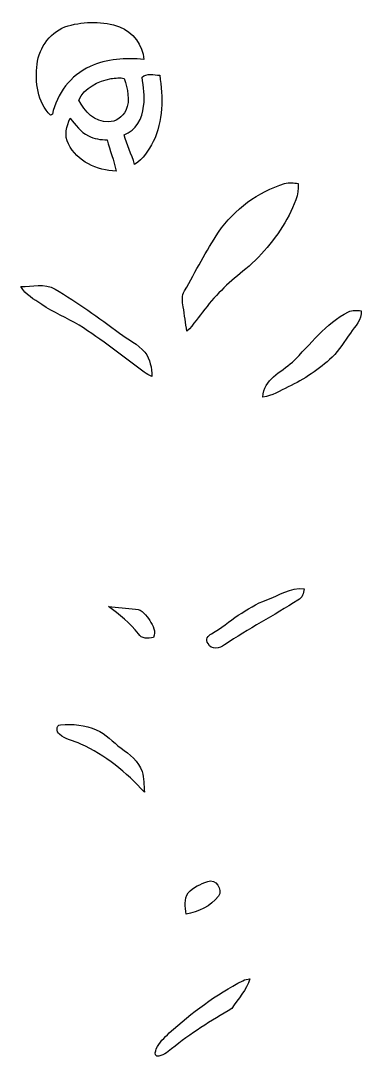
# Model space of a CAD drawing. Header units: centimetres. Extents: x -4.8 to 4.7, y -13.2 to 13.2.
# Drawn here: x -2.65 to 3.57, y -9.54 to 9.32 of the extents above; entities that cross this region are included whole.
import ezdxf

# ---------------------------------------------------------------- set-up
doc = ezdxf.new("R2010")
doc.units = ezdxf.units.CM
doc.header["$MEASUREMENT"] = 0
doc.layers.add('Camada 1', color=7, linetype='Continuous')

msp = doc.modelspace()

# ---------------------------------------------------------------- linework, layer by layer
at = {"layer": 'Camada 1', "color": 156}
for points, knots in [([(-1.79069, 9.22655), (-1.79069, 9.22655), (-1.79069, 9.22655), (-1.79069, 9.22655), (-1.79069, 9.22655), (-2.09761, 9.13236), (-2.32127, 8.84202), (-2.35444, 8.52522), (-2.35444, 8.52522), (-2.39572, 8.2049), (-2.35338, 7.83271), (-2.10889, 7.59777), (-2.10889, 7.59777), (-2.10078, 7.60165), (-2.08526, 7.60976), (-2.07715, 7.61364), (-2.07715, 7.61364), (-1.99636, 7.98653), (-1.74412, 8.32731), (-1.39135, 8.48324), (-1.39135, 8.48324), (-1.08654, 8.62894), (-0.74012, 8.64552), (-0.40886, 8.61306), (-0.40886, 8.61306), (-0.42969, 8.87377), (-0.60466, 9.11472), (-0.8509, 9.20679), (-0.8509, 9.20679), (-1.15005, 9.31862), (-1.48483, 9.30486), (-1.79069, 9.22655)], [0, 0, 0, 0, 0.11111111, 0.11111111, 0.11111111, 0.11111111, 0.22222222, 0.22222222, 0.22222222, 0.22222222, 0.33333333, 0.33333333, 0.33333333, 0.33333333, 0.44444444, 0.44444444, 0.44444444, 0.44444444, 0.55555556, 0.55555556, 0.55555556, 0.55555556, 0.66666667, 0.66666667, 0.66666667, 0.66666667, 0.77777778, 0.77777778, 0.77777778, 0.77777778, 1, 1, 1, 1]), ([(-0.44131, 8.29063), (-0.44131, 8.29063), (-0.44131, 8.29063), (-0.44131, 8.29063), (-0.44131, 8.29063), (-0.4205, 8.1153), (-0.38981, 7.9382), (-0.4138, 7.76145), (-0.4138, 7.76145), (-0.43956, 7.5452), (-0.55068, 7.31378), (-0.77116, 7.2411), (-0.77116, 7.2411), (-0.72284, 7.0559), (-0.63429, 6.88445), (-0.57784, 6.7017), (-0.57784, 6.7017), (-0.42333, 6.79944), (-0.32208, 6.95888), (-0.23988, 7.11763), (-0.23988, 7.11763), (-0.05257, 7.49017), (-0.06419, 7.92373), (-0.11994, 8.32626), (-0.11994, 8.32626), (-0.22401, 8.33013), (-0.36089, 8.36824), (-0.44131, 8.29063)], [0, 0, 0, 0, 0.125, 0.125, 0.125, 0.125, 0.25, 0.25, 0.25, 0.25, 0.375, 0.375, 0.375, 0.375, 0.5, 0.5, 0.5, 0.5, 0.625, 0.625, 0.625, 0.625, 0.75, 0.75, 0.75, 0.75, 1, 1, 1, 1]), ([(-1.00824, 8.26417), (-1.00824, 8.26417), (-1.00824, 8.26417), (-1.00824, 8.26417), (-1.00824, 8.26417), (-1.24178, 8.21866), (-1.49472, 8.0973), (-1.59737, 7.87047), (-1.59737, 7.87047), (-1.48836, 7.67396), (-1.30562, 7.46018), (-1.05833, 7.47818), (-1.05833, 7.47818), (-0.92004, 7.46972), (-0.79798, 7.56813), (-0.738, 7.68597), (-0.738, 7.68597), (-0.65439, 7.87118), (-0.70767, 8.08037), (-0.76834, 8.26381), (-0.76834, 8.26381), (-0.84278, 8.29627), (-0.92991, 8.26805), (-1.00824, 8.26417)], [0, 0, 0, 0, 0.14285714, 0.14285714, 0.14285714, 0.14285714, 0.28571429, 0.28571429, 0.28571429, 0.28571429, 0.42857143, 0.42857143, 0.42857143, 0.42857143, 0.57142857, 0.57142857, 0.57142857, 0.57142857, 0.71428571, 0.71428571, 0.71428571, 0.71428571, 1, 1, 1, 1]), ([(-1.74978, 7.54308), (-1.74978, 7.54308), (-1.74978, 7.54308), (-1.74978, 7.54308), (-1.74978, 7.54308), (-1.82316, 7.3988), (-1.86548, 7.22558), (-1.78505, 7.07424), (-1.78505, 7.07424), (-1.62489, 6.75674), (-1.26152, 6.58424), (-0.91546, 6.58035), (-0.91546, 6.58035), (-0.95355, 6.77367), (-1.03046, 6.95642), (-1.07597, 7.14798), (-1.07597, 7.14798), (-1.1945, 7.15186), (-1.31692, 7.16244), (-1.42168, 7.22347), (-1.42168, 7.22347), (-1.56316, 7.29156), (-1.65559, 7.4228), (-1.74978, 7.54308)], [0, 0, 0, 0, 0.14285714, 0.14285714, 0.14285714, 0.14285714, 0.28571429, 0.28571429, 0.28571429, 0.28571429, 0.42857143, 0.42857143, 0.42857143, 0.42857143, 0.57142857, 0.57142857, 0.57142857, 0.57142857, 0.71428571, 0.71428571, 0.71428571, 0.71428571, 1, 1, 1, 1]), ([(0.95144, 5.46805), (0.95144, 5.46805), (0.95144, 5.46805), (0.95144, 5.46805), (0.95144, 5.46805), (0.72565, 5.12302), (0.53445, 4.75684), (0.33301, 4.39737), (0.33301, 4.39737), (0.27235, 4.31163), (0.29138, 4.20334), (0.30585, 4.10669), (0.30585, 4.10669), (0.3316, 3.95851), (0.34995, 3.80929), (0.37499, 3.66112), (0.37499, 3.66112), (0.4953, 3.78495), (0.59231, 3.92818), (0.6999, 4.06223), (0.6999, 4.06223), (0.91334, 4.34057), (1.17052, 4.58257), (1.44638, 4.79777), (1.44638, 4.79777), (1.76812, 5.06942), (2.03482, 5.40561), (2.23485, 5.77566), (2.23485, 5.77566), (2.32233, 5.95595), (2.42005, 6.14644), (2.40242, 6.35282), (2.40242, 6.35282), (2.32056, 6.36481), (2.23555, 6.37716), (2.15511, 6.35141), (2.15511, 6.35141), (1.66828, 6.20642), (1.24178, 5.88256), (0.95144, 5.46805)], [0, 0, 0, 0, 0.09090909, 0.09090909, 0.09090909, 0.09090909, 0.18181818, 0.18181818, 0.18181818, 0.18181818, 0.27272727, 0.27272727, 0.27272727, 0.27272727, 0.36363636, 0.36363636, 0.36363636, 0.36363636, 0.45454545, 0.45454545, 0.45454545, 0.45454545, 0.54545455, 0.54545455, 0.54545455, 0.54545455, 0.63636364, 0.63636364, 0.63636364, 0.63636364, 0.72727273, 0.72727273, 0.72727273, 0.72727273, 0.81818182, 0.81818182, 0.81818182, 0.81818182, 1, 1, 1, 1]), ([(-2.65394, 4.47852), (-2.65394, 4.47852), (-2.65394, 4.47852), (-2.65394, 4.47852), (-2.65394, 4.47852), (-2.56611, 4.32822), (-2.41158, 4.24215), (-2.26942, 4.15113), (-2.26942, 4.15113), (-2.05458, 4.00332), (-1.81222, 3.90489), (-1.58855, 3.7726), (-1.58855, 3.7726), (-1.17827, 3.50801), (-0.78951, 3.21168), (-0.40216, 2.91465), (-0.40216, 2.91465), (-0.35984, 2.8843), (-0.31255, 2.86137), (-0.26528, 2.8381), (-0.26528, 2.8381), (-0.26212, 2.99225), (-0.29845, 3.15277), (-0.39051, 3.27871), (-0.39051, 3.27871), (-0.51576, 3.42971), (-0.69956, 3.51048), (-0.85336, 3.6262), (-0.85336, 3.6262), (-1.23225, 3.91195), (-1.61924, 4.18711), (-2.02635, 4.43052), (-2.02635, 4.43052), (-2.21862, 4.54025), (-2.44544, 4.47569), (-2.65394, 4.47852)], [0, 0, 0, 0, 0.1, 0.1, 0.1, 0.1, 0.2, 0.2, 0.2, 0.2, 0.3, 0.3, 0.3, 0.3, 0.4, 0.4, 0.4, 0.4, 0.5, 0.5, 0.5, 0.5, 0.6, 0.6, 0.6, 0.6, 0.7, 0.7, 0.7, 0.7, 0.8, 0.8, 0.8, 0.8, 1, 1, 1, 1]), ([(3.31823, 4.01672), (3.31823, 4.01672), (3.31823, 4.01672), (3.31823, 4.01672), (3.31823, 4.01672), (2.90194, 3.80541), (2.62361, 3.41911), (2.29658, 3.10056), (2.29658, 3.10056), (2.09373, 2.91499), (1.76635, 2.78341), (1.75965, 2.4645), (1.75965, 2.4645), (1.92829, 2.47931), (2.06903, 2.58022), (2.21933, 2.64865), (2.21933, 2.64865), (2.51107, 2.78799), (2.78448, 2.96686), (3.01978, 3.1891), (3.01978, 3.1891), (3.1563, 3.3154), (3.24167, 3.48368), (3.35492, 3.62902), (3.35492, 3.62902), (3.43712, 3.75425), (3.56975, 3.87208), (3.54787, 4.03647), (3.54787, 4.03647), (3.47132, 4.04071), (3.38912, 4.05377), (3.31823, 4.01672)], [0, 0, 0, 0, 0.11111111, 0.11111111, 0.11111111, 0.11111111, 0.22222222, 0.22222222, 0.22222222, 0.22222222, 0.33333333, 0.33333333, 0.33333333, 0.33333333, 0.44444444, 0.44444444, 0.44444444, 0.44444444, 0.55555556, 0.55555556, 0.55555556, 0.55555556, 0.66666667, 0.66666667, 0.66666667, 0.66666667, 0.77777778, 0.77777778, 0.77777778, 0.77777778, 1, 1, 1, 1]), ([(1.82986, -1.23048), (1.82986, -1.23048), (1.82986, -1.23048), (1.82986, -1.23048), (1.82986, -1.23048), (1.45486, -1.36525), (1.15675, -1.63829), (0.82479, -1.84891), (0.82479, -1.84891), (0.75776, -1.8817), (0.6999, -1.95509), (0.76164, -2.02459), (0.76164, -2.02459), (0.81562, -2.15335), (0.97119, -2.1149), (1.06009, -2.04823), (1.06009, -2.04823), (1.49542, -1.7593), (1.95862, -1.51553), (2.39818, -1.23296), (2.39818, -1.23296), (2.47509, -1.19274), (2.50684, -1.11195), (2.50859, -1.02904), (2.50859, -1.02904), (2.26236, -0.99694), (2.05105, -1.1504), (1.82986, -1.23048)], [0, 0, 0, 0, 0.125, 0.125, 0.125, 0.125, 0.25, 0.25, 0.25, 0.25, 0.375, 0.375, 0.375, 0.375, 0.5, 0.5, 0.5, 0.5, 0.625, 0.625, 0.625, 0.625, 0.75, 0.75, 0.75, 0.75, 1, 1, 1, 1]), ([(-1.05587, -1.34937), (-1.05587, -1.34937), (-1.05587, -1.34937), (-1.05587, -1.34937), (-1.05587, -1.34937), (-0.85724, -1.49647), (-0.65792, -1.64958), (-0.5094, -1.84962), (-0.5094, -1.84962), (-0.45473, -1.93957), (-0.32843, -1.94344), (-0.23741, -1.91523), (-0.23741, -1.91523), (-0.17992, -1.81292), (-0.24694, -1.69615), (-0.30127, -1.60725), (-0.30127, -1.60725), (-0.36688, -1.51835), (-0.43532, -1.39912), (-0.56056, -1.39805), (-0.56056, -1.39805), (-0.72602, -1.38253), (-0.89076, -1.36455), (-1.05587, -1.34937)], [0, 0, 0, 0, 0.14285714, 0.14285714, 0.14285714, 0.14285714, 0.28571429, 0.28571429, 0.28571429, 0.28571429, 0.42857143, 0.42857143, 0.42857143, 0.42857143, 0.57142857, 0.57142857, 0.57142857, 0.57142857, 0.71428571, 0.71428571, 0.71428571, 0.71428571, 1, 1, 1, 1]), ([(-1.92829, -3.5066), (-1.92829, -3.5066), (-1.92829, -3.5066), (-1.92829, -3.5066), (-1.92829, -3.5066), (-2.0193, -3.51579), (-2.0013, -3.63255), (-1.95014, -3.67841), (-1.95014, -3.67841), (-1.84043, -3.77542), (-1.68839, -3.79764), (-1.55857, -3.85833), (-1.55857, -3.85833), (-1.11478, -4.06047), (-0.72565, -4.36986), (-0.40075, -4.73075), (-0.40075, -4.73075), (-0.40815, -4.60621), (-0.41098, -4.47993), (-0.43992, -4.35821), (-0.43992, -4.35821), (-0.50623, -4.17018), (-0.66852, -4.04142), (-0.82515, -3.92994), (-0.82515, -3.92994), (-0.97825, -3.82269), (-1.09996, -3.66994), (-1.27635, -3.59762), (-1.27635, -3.59762), (-1.48061, -3.51225), (-1.70885, -3.48473), (-1.92829, -3.5066)], [0, 0, 0, 0, 0.11111111, 0.11111111, 0.11111111, 0.11111111, 0.22222222, 0.22222222, 0.22222222, 0.22222222, 0.33333333, 0.33333333, 0.33333333, 0.33333333, 0.44444444, 0.44444444, 0.44444444, 0.44444444, 0.55555556, 0.55555556, 0.55555556, 0.55555556, 0.66666667, 0.66666667, 0.66666667, 0.66666667, 0.77777778, 0.77777778, 0.77777778, 0.77777778, 1, 1, 1, 1]), ([(0.75247, -6.36128), (0.75247, -6.36128), (0.75247, -6.36128), (0.75247, -6.36128), (0.75247, -6.36128), (0.6223, -6.40574), (0.48894, -6.46394), (0.39441, -6.56695), (0.39441, -6.56695), (0.3175, -6.67985), (0.34536, -6.82483), (0.35806, -6.95254), (0.35806, -6.95254), (0.58349, -6.91656), (0.8068, -6.81177), (0.94755, -6.62763), (0.94755, -6.62763), (1.03964, -6.5098), (0.89746, -6.29673), (0.75247, -6.36128)], [0, 0, 0, 0, 0.16666667, 0.16666667, 0.16666667, 0.16666667, 0.33333333, 0.33333333, 0.33333333, 0.33333333, 0.5, 0.5, 0.5, 0.5, 0.66666667, 0.66666667, 0.66666667, 0.66666667, 1, 1, 1, 1]), ([(1.39488, -8.1668), (1.39488, -8.1668), (1.39488, -8.1668), (1.39488, -8.1668), (1.39488, -8.1668), (0.90311, -8.4155), (0.45966, -8.74994), (0.05186, -9.11895), (0.05186, -9.11895), (-0.03668, -9.20608), (-0.13229, -9.29286), (-0.18379, -9.40893), (-0.18379, -9.40893), (-0.19473, -9.44986), (-0.22331, -9.51264), (-0.17638, -9.54229), (-0.17638, -9.54229), (-0.0702, -9.54405), (0.01517, -9.46962), (0.0956, -9.40929), (0.0956, -9.40929), (0.43427, -9.12529), (0.81704, -8.89987), (1.19486, -8.67409), (1.19486, -8.67409), (1.29821, -8.48959), (1.46967, -8.34319), (1.52082, -8.13118), (1.52082, -8.13118), (1.47672, -8.13681), (1.43474, -8.14882), (1.39488, -8.1668)], [0, 0, 0, 0, 0.11111111, 0.11111111, 0.11111111, 0.11111111, 0.22222222, 0.22222222, 0.22222222, 0.22222222, 0.33333333, 0.33333333, 0.33333333, 0.33333333, 0.44444444, 0.44444444, 0.44444444, 0.44444444, 0.55555556, 0.55555556, 0.55555556, 0.55555556, 0.66666667, 0.66666667, 0.66666667, 0.66666667, 0.77777778, 0.77777778, 0.77777778, 0.77777778, 1, 1, 1, 1])]:
    msp.add_open_spline(points, degree=3, knots=knots, dxfattribs=at)

doc.saveas('drawing.dxf')
